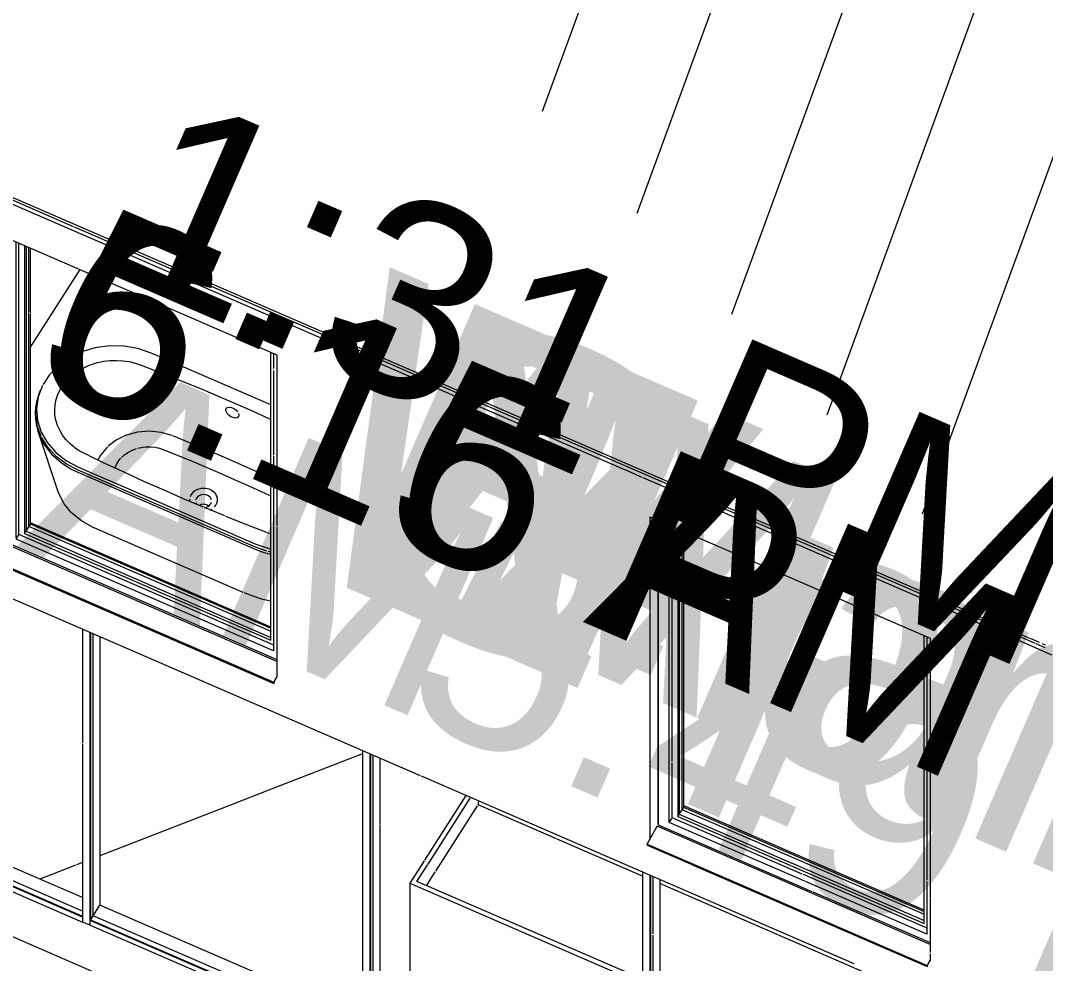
# Model space of a CAD drawing. Header units: millimetres. Extents: x -35445 to 232153, y -57203 to 42724.
# Drawn here: x 178210 to 183070, y -2353 to 2120 of the extents above; entities that cross this region are included whole.
import ezdxf

# ---------------------------------------------------------------- set-up
doc = ezdxf.new("R2010")
doc.units = ezdxf.units.MM
for name, color, linetype, lineweight in [('A-DOOR', 31, 'Continuous', 9), ('A-GLAZ', 151, 'Continuous', 9), ('A-GLAZ-CURT', 52, 'Continuous', 9), ('A-GLAZ-CWMG', 51, 'Continuous', 9), ('A-ROOF', 132, 'Continuous', 9), ('A-ROOF-PATT', 132, 'Continuous', 9), ('A-WALL', 113, 'Continuous', 9), ('P-SANR-FIXT', 6, 'Continuous', 9), ('Q-CASE', 31, 'Continuous', 9)]:
    doc.layers.add(name, color=color, linetype=linetype, lineweight=lineweight)
doc.styles.add('Arial_2', font='arial.ttf', dxfattribs={"height": 1299.495981})
doc.styles.add('Arial_3', font='arial.ttf', dxfattribs={"height": 1020.270592})
doc.styles.add('Arial_4', font='arial.ttf', dxfattribs={"height": 927.51872})
doc.styles.add('Arial_5', font='arial.ttf', dxfattribs={"height": 1476.402156})

# ---------------------------------------------------------------- blocks, each defined once
blk = doc.blocks.new('Bathtub-TOTO-Nexus-FBF794S - 01 Cotton-496586-Solar Analysis')
at = {"layer": 'P-SANR-FIXT'}
for p, q in [((-2040.7, 537.3), (-2073.1, 520.1)), ((-1590.9, 502.5), (-1683.5, 542.6)), ((-1116.4, 296.7), (-1587.5, 501)), ((-2211.2, 361), (-2214, 353.3)), ((-1282.6, 273.4), (-1274.8, 264.8)), ((-1269.9, 255.8), (-1268.5, 247.4)), ((-2205.2, 147.6), (-2222.7, 195.3)), ((-2124.5, -115.7), (-2220.6, 170.7)), ((-1361.8, 58.6), (-1582, 150.2)), ((-1983.4, 58.1), (-1999.8, 66)), ((-1361.6, 58.6), (-1361.8, 58.6)), ((-2029.1, 1.6), (-1890.8, -58.3)), ((-1855.4, 0.1), (-1847.8, 17.2)), ((-1847.8, 17.2), (-1837.5, 33.4)), ((-1837.5, 33.4), (-1827.9, 44.9)), ((-2032.3, -21.9), (-1191.7, -386.5)), ((-1190.3, -377.1), (-2030.9, -12.6)), ((-1890.4, -58.5), (-1188.4, -362.9)), ((-2121.7, -123.7), (-2124.5, -115.7)), ((-1494.4, -128.5), (-1499.5, -139.1)), ((-1469.6, -144.9), (-1473.7, -155.3)), ((-1435.7, -188.4), (-1527.8, -149.5)), ((-1501.9, -150.3), (-1501.7, -160.6)), ((-1473.2, -166.2), (-1469.5, -174.4)), ((-1447.2, -175.8), (-1456.3, -179.3)), ((-1335.2, -229.7), (-1431.8, -190)), ((-1431.2, -190.7), (-1424.8, -189.6)), ((-1401.1, -172.2), (-1398.2, -163.8)), ((-1383.5, -187), (-1377.4, -179.2)), ((-2015.2, -253.2), (-2060.8, -216.1)), ((-1403.9, -201.6), (-1394.9, -196.7)), ((-1961.7, -282.3), (-2015.2, -253.2)), ((-1247.5, -592), (-1961.7, -282.3)), ((-1136.4, -308.1), (-1140.5, -306.6)), ((-1116.5, -314.7), (-1134.1, -309)), ((-1191.7, -386.5), (-1162.7, -397.8)), ((-1136.5, -396.2), (-1190.3, -377.1)), ((-1162.7, -397.8), (-1138.5, -405.4)), ((-1116.7, -401.3), (-1130, -398)), ((-1214.8, -606.1), (-1242.2, -594.3))]:
    blk.add_line(p, q, dxfattribs=at)
for points in [[(-1949.7, 567.9, 0), (-2014.1, 548.7, 0), (-2039.5, 537.9, 0)], [(-1814.5, 575.8, 0), (-1882.2, 577, 0), (-1949.7, 567.9, 0)], [(-1683.5, 542.6, 0), (-1746.7, 564.1, 0), (-1813.7, 575.7, 0)], [(-2073.1, 520.1, 0), (-2124.7, 483, 0), (-2167.2, 438.8, 0), (-2196.4, 394.2, 0)], [(-2043.2, 449.6, 0), (-2019.4, 465.1, 0), (-1993.7, 478.3, 0), (-1969.6, 488.2, 0)], [(-1966.6, 489.3, 0), (-1938.1, 497.9, 0), (-1908.8, 504, 0), (-1878.8, 507.5, 0), (-1848.5, 508.4, 0), (-1818.3, 506.7, 0), (-1788.5, 502.4, 0), (-1759.4, 495.6, 0), (-1731.3, 486.2, 0)], [(-1731.3, 486.2, 0), (-1633.7, 448.3, 0), (-1536.6, 409.4, 0)], [(-2083.8, 413.6, 0), (-2064.9, 432.3, 0), (-2043.2, 449.6, 0)], [(-2199.1, 388.9, 0), (-2219.3, 335, 0), (-2227.2, 279, 0), (-2222.4, 222.7, 0), (-2205.1, 168.1, 0)], [(-2048.4, 95.7, 0), (-2069.5, 113.5, 0), (-2088.4, 133.1, 0), (-2104.6, 154.1, 0), (-2118, 176.5, 0), (-2128.6, 199.9, 0), (-2136.1, 224, 0), (-2140.4, 248.7, 0), (-2141.7, 273.6, 0), (-2139.7, 298.5, 0), (-2134.6, 323.1, 0), (-2126.4, 347.1, 0), (-2115.2, 370.3, 0), (-2101.1, 392.4, 0), (-2084.2, 413.1, 0)], [(-1536.6, 409.4, 0), (-1440.1, 369.7, 0), (-1344, 329.1, 0), (-1248.5, 287.7, 0), (-1153.5, 245.5, 0), (-1116.4, 228.6, 0)], [(-2220.5, 334.2, 0), (-2213.4, 355, 0), (-2208.4, 367, 0)], [(-2205.5, 372.8, 0), (-2210.4, 362.5, 0), (-2220.3, 337.4, 0)], [(-2220.3, 337.4, 0), (-2227.6, 311.6, 0), (-2232.3, 285.5, 0), (-2234.2, 259.1, 0), (-2233.4, 232.7, 0), (-2229.9, 206.4, 0), (-2223.7, 180.4, 0), (-2214.8, 155, 0)], [(-2222.7, 195.3, 0), (-2231, 248.7, 0), (-2227.8, 302.5, 0)], [(-1330.5, 274.3, 0), (-1328.1, 281.1, 0), (-1322.3, 285.4, 0), (-1313.7, 286.8, 0), (-1303.4, 285.1, 0), (-1292.6, 280.4, 0), (-1283, 273.7, 0)], [(-1268.5, 247.4, 0), (-1270.9, 240.6, 0), (-1276.7, 236.3, 0), (-1285.3, 234.9, 0), (-1295.6, 236.6, 0), (-1306.4, 241.3, 0), (-1316.3, 248.3, 0), (-1324.2, 256.9, 0), (-1329.2, 265.9, 0), (-1330.5, 274.3, 0)], [(-2214.4, 154, 0), (-2203.4, 130.3, 0), (-2189.4, 106.5, 0), (-2173.1, 83.8, 0), (-2154.5, 62.3, 0), (-2133.7, 42.1, 0), (-2110.9, 23.5, 0), (-2086.3, 6.5, 0), (-2060.1, -8.6, 0), (-2032.3, -21.9, 0)], [(-2205.1, 168.1, 0), (-2176, 117.1, 0), (-2136, 71.3, 0), (-2086.4, 32.4, 0), (-2029.1, 1.6, 0)], [(-1802.3, 153.8, 0), (-1850.6, 130.2, 0), (-1887.9, 101.9, 0)], [(-1584.3, 151.2, 0), (-1637.2, 166.8, 0), (-1692.9, 172.6, 0), (-1748.9, 168.2, 0), (-1801.3, 154.2, 0)], [(-2133.9, 53.1, 0), (-2173.4, 96, 0), (-2203.4, 143.8, 0)], [(-1891.5, 98.5, 0), (-1922.9, 60.1, 0), (-1936.4, 35.4, 0)], [(-1723.5, 96.5, 0), (-1710.1, 97.8, 0), (-1687.9, 98.1, 0), (-1666, 95.9, 0), (-1644.5, 91.4, 0), (-1624, 84.5, 0)], [(-2030.9, -12.6, 0), (-2085.9, 16.5, 0), (-2133.9, 53.1, 0)], [(-1999.8, 66, 0), (-2025, 79.8, 0), (-2045.7, 93.8, 0)], [(-1527.8, -149.5, 0), (-1623.3, -108, 0), (-1718.3, -65.8, 0), (-1812.7, -22.7, 0), (-1906.5, 21.3, 0), (-1981.5, 57.2, 0)], [(-1824.7, 48.2, 0), (-1809.5, 61.6, 0), (-1792.4, 73.1, 0), (-1773.5, 82.6, 0), (-1753.3, 90, 0)], [(-1748.2, 91.5, 0), (-1732, 95.1, 0), (-1725.8, 96.1, 0)], [(-1624, 84.5, 0), (-1556.8, 57.2, 0), (-1489.8, 29.5, 0), (-1423.2, 1.4, 0), (-1356.7, -27.1, 0), (-1290.6, -56.1, 0), (-1224.7, -85.4, 0), (-1159.1, -115.2, 0), (-1116.4, -134.9, 0)], [(-1116, -50.1, 0), (-1314.9, 38.4, 0), (-1361.6, 58.6, 0)], [(-2062.1, -214.8, 0), (-2096.8, -172.4, 0), (-2121.7, -123.7, 0)], [(-1438.9, -98.6, 0), (-1452.4, -100.8, 0), (-1465.3, -104.9, 0), (-1476.9, -111.1, 0), (-1486.8, -119.1, 0), (-1494.4, -128.5, 0)], [(-1451, -130.8, 0), (-1461.5, -136.3, 0), (-1469.6, -144.9, 0)], [(-1398.7, -152.9, 0), (-1403.7, -142.8, 0), (-1412.6, -134.7, 0), (-1424.3, -129.7, 0), (-1437.4, -128.2, 0), (-1450.4, -130.5, 0)], [(-1438.9, -98.6, 0), (-1426, -98.4, 0), (-1410.8, -101.3, 0), (-1397.9, -106.9, 0), (-1387.1, -115, 0), (-1379.1, -124.5, 0)], [(-1377.4, -179.2, 0), (-1372.3, -168.7, 0), (-1369.9, -157.5, 0), (-1370.3, -146.1, 0), (-1373.5, -135, 0), (-1379.1, -124.5, 0)], [(-1410.1, -182.8, 0), (-1418.2, -178, 0), (-1427.5, -175.2, 0), (-1437.4, -174.5, 0), (-1447.2, -175.8, 0)], [(-1421.5, -188.6, 0), (-1410.3, -182.8, 0), (-1402.2, -174.2, 0)], [(-1140.5, -306.6, 0), (-1238.1, -268.6, 0), (-1329.6, -232, 0)], [(-1188.4, -362.9, 0), (-1125.1, -384.4, 0), (-1116.6, -386.5, 0)], [(-1136.4, -406, 0), (-1132.6, -407, 0), (-1116.5, -411, 0)], [(-1116.7, -633.4, 0), (-1155.4, -626, 0), (-1214.8, -606.1, 0)]]:
    blk.add_polyline3d(points, dxfattribs=at)
blk = doc.blocks.new('Single Window - Standard-V9-Solar Analysis')
at = {"layer": 'A-GLAZ'}
for p, q in [((719, -249.5), (719, -404.8)), ((772.1, -1289.2), (772.1, -272.5)), ((786.1, -1394.6), (786.1, -278.6)), ((812.6, -295.7), (812.6, -1655.8)), ((819.6, -293.1), (819.6, -1644.9)), ((833.6, -1623), (833.6, -299.2)), ((840.6, -1612.1), (840.6, -302.2)), ((719, -408.4), (719, -1693)), ((1980.7, -1302.6), (1980.7, -798.9)), ((1993.3, -801.8), (1993.3, -917.5)), ((1993.3, -922.9), (1993.3, -1314.4)), ((772.1, -1381.6), (772.1, -1290.5)), ((1980.7, -2019.5), (1980.7, -1303.1)), ((1993.3, -1319), (1993.3, -1958)), ((772.1, -1683.2), (772.1, -1382)), ((786.1, -1661.3), (786.1, -1399.9)), ((812.6, -1655.8), (819.6, -1644.9)), ((819.6, -1644.9), (840.6, -1612.1)), ((819.6, -1644.9), (833.6, -1623)), ((819.6, -1644.9), (1353.4, -1876.3)), ((1981.5, -2120.8), (833.6, -1623)), ((1980.7, -2099.7), (840.6, -1605.4)), ((1981.8, -2106.9), (840.6, -1612.1)), ((719, -1694.2), (1448.4, -2010.4)), ((772.1, -1683.2), (783.5, -1665.3)), ((1414.9, -1961.9), (772.1, -1683.2)), ((1402.7, -1928.7), (786.1, -1661.3)), ((812.6, -1655.8), (1980.7, -2162.3)), ((667.8, -1785.7), (714.4, -1701.5)), ((2009.1, -2262.9), (714.4, -1701.5)), ((667.8, -1791.4), (667.8, -1785.7)), ((667.8, -1785.7), (864.7, -1871.1)), ((667.8, -1791.4), (872.9, -1880.3)), ((865.1, -1871.2), (1995.2, -2361.3)), ((874, -1880.8), (1995.2, -2366.9)), ((1355, -1877), (1981, -2148.5)), ((1994.3, -2185.2), (1408, -1931)), ((1993.3, -2212.7), (1417.4, -1963)), ((1993.3, -1963), (1993.3, -2030.7)), ((1452, -2012), (2009.1, -2253.6)), ((1980.7, -2162.3), (1980.7, -2020.8)), ((1993.3, -2031.4), (1993.3, -2212.7)), ((2009.1, -2336), (1995.2, -2361.3)), ((1995.2, -2361.3), (1995.2, -2366.9)), ((1995.2, -2366.9), (1996.1, -2365.5)), ((1996.1, -2360.7), (2009.1, -2337.1)), ((1996.1, -2365.5), (1996.1, -2360.7))]:
    blk.add_line(p, q, dxfattribs=at)
blk = doc.blocks.new('Pocket_Slider_Door_5851 - 2_027 x 0_945-769882-Solar Analysis')
at = {"layer": 'A-DOOR'}
blk.add_line((-2256.6, 570.7), (-2021.4, 938.8), dxfattribs=at)
blk = doc.blocks.new('4500_Kitchen Island - 4500_Kitchen Island-690287-Solar Analysis')
at = {"layer": 'Q-CASE'}
for p, q in [((-191.8, -1555), (-387.8, -1861.8)), ((-371.7, -1880.7), (-171.6, -1567.5)), ((237, -1760.8), (-133.8, -1600.1)), ((-133.5, -1585.3), (-133.5, -1598.2)), ((-335.1, -1913.8), (-137.3, -1604.1)), ((645.5, -1938), (241.2, -1762.7)), ((-390.1, -1865.4), (-458.3, -1972.2)), ((-424.6, -1963.5), (-372.6, -1882.2)), ((-379.6, -1983.3), (-337.9, -1918.1)), ((-458.3, -1972.2), (645.5, -2450.8)), ((-458.3, -1972.2), (-458.3, -2595.7)), ((645.5, -2427.5), (-424.6, -1963.5)), ((1972.8, -2513.6), (727.5, -1973.5)), ((1972.8, -3003.1), (727.5, -2463.1)), ((727.5, -2486.4), (1972.8, -3026.4)), ((3299.8, -3088.9), (2054.8, -2549.1)), ((-363.8, -2636.7), (-458.3, -2595.7)), ((645.5, -3074.3), (-360.3, -2638.2)), ((2920.7, -3414.1), (2054.8, -3038.7)), ((1811.3, -3579.8), (727.5, -3109.9)), ((2058.9, -3063.7), (2924.2, -3438.9)), ((3802.4, -3306.9), (3382.2, -3124.7)), ((3812.3, -3291.4), (3738.5, -3407)), ((3619.9, -3636.8), (3828.4, -3310.4)), ((3870.7, -3316.7), (3870.7, -3596)), ((3300.2, -3578.7), (2924.2, -3415.7)), ((2925.8, -3439.6), (3300.2, -3602)), ((3738.2, -3407.4), (3602.1, -3620.4)), ((1972.8, -3649.9), (1816.5, -3582.1)), ((3557.5, -3690.3), (3382.2, -3614.2)), ((3382.2, -3637.5), (3568, -3718.1)), ((3597.5, -3627.7), (3557.5, -3690.3)), ((3568, -3718.1), (3616.2, -3642.6)), ((3870.7, -3598.4), (3870.7, -3867.7)), ((2924.2, -4062.4), (2054.8, -3685.5)), ((3568, -3718.1), (3568, -3980)), ((3870.2, -3868.5), (3796.7, -3983.6)), ((3568, -3984.1), (3568, -4341.6)), ((3794.6, -3986.8), (3568, -4341.6)), ((3300.2, -4225.5), (2926.3, -4063.3)), ((3568, -4341.6), (3382.2, -4261))]:
    blk.add_line(p, q, dxfattribs=at)
blk.add_polyline3d([(-135.8, -1601.8, 0), (-135.2, -1601, 0), (-134.6, -1600.4, 0), (-134.2, -1600.1, 0), (-133.8, -1600.1, 0)], dxfattribs=at)
blk = doc.blocks.new('Single Window - Standard-V22-Solar Analysis')
at = {"layer": 'A-GLAZ'}
for p, q in [((-2378.1, 1093.5), (-2378.1, 731.9)), ((-2325, -334.5), (-2325, 1068.7)), ((-2311.1, -315.8), (-2311.1, 1064.4)), ((-2284.5, 1052.9), (-2284.5, -312.8)), ((-2277.5, 1049.9), (-2277.5, -301.9)), ((-2263.6, 735.7), (-2263.6, 1043.8)), ((-2256.6, 731.9), (-2256.6, 1040.8)), ((-2263.6, -280), (-2263.6, 731.9)), ((-2378.1, 726.5), (-2378.1, 566.9)), ((-2256.6, -269.1), (-2256.6, 727.3)), ((-2378.1, 562.3), (-2378.1, -263.6)), ((-1116.4, -275.4), (-1116.4, 547.2)), ((-1103.9, 541.4), (-1103.9, 469.4)), ((-1103.9, 460.9), (-1103.9, 58.2)), ((-1103.9, 54.3), (-1103.9, -274.6)), ((-2378.1, -263.8), (-2378.1, -350)), ((-2277.5, -301.9), (-2256.6, -269.1)), ((-2277.5, -301.9), (-2263.6, -280)), ((-1115.7, -777.7), (-2263.6, -280)), ((-1116.4, -756.7), (-2256.6, -262.3)), ((-1115.4, -763.9), (-2256.6, -269.1)), ((-1116.4, -819.3), (-1116.4, -278.7)), ((-1103.9, -278.7), (-1103.9, -869.7)), ((-2323.1, -337.1), (-2310, -316.6)), ((-1102.9, -842.2), (-2311.1, -318.3)), ((-2284.5, -312.8), (-2277.5, -301.9)), ((-2284.5, -312.8), (-1688.9, -571.1)), ((-2277.5, -301.9), (-1116.2, -805.5)), ((-2414.6, -415.9), (-2386.5, -365.2)), ((-2382.8, -358.5), (-2378.1, -351.1)), ((-1088, -919.9), (-2382.8, -358.5)), ((-2378.1, -351.1), (-1088, -910.6)), ((-1103.9, -869.7), (-2325, -340.2)), ((-2429.4, -442.7), (-2415.4, -417.4)), ((-2429.4, -448.3), (-2429.4, -442.7)), ((-2429.4, -442.7), (-1102, -1018.3)), ((-2429.4, -448.3), (-1102, -1023.9)), ((-1688.2, -571.4), (-1116.4, -819.3)), ((-1088, -993), (-1102, -1018.3)), ((-1102, -1018.3), (-1102, -1023.9)), ((-1101.1, -1017.7), (-1097.6, -1011.5)), ((-1101.1, -1022.5), (-1101.1, -1017.7)), ((-1097.3, -1010.8), (-1088, -994.1)), ((-1102, -1023.9), (-1101.1, -1022.5))]:
    blk.add_line(p, q, dxfattribs=at)
blk = doc.blocks.new('System Panel - Glazed-V72-Solar Analysis')
at = {"layer": 'A-GLAZ-CURT'}
for p, q in [((-3298.6, -207.9), (-3298.6, -1070.8)), ((-3286.8, -1550.5), (-3286.8, -213)), ((-3298.6, -1075.8), (-3298.6, -1331.2)), ((-3298.6, -1335.1), (-3298.6, -1569)), ((-3298.6, -1569), (-3286.8, -1550.5)), ((-2009.2, -2104.4), (-3286.8, -1550.5)), ((-3298.6, -1569), (-2009.2, -2128.1))]:
    blk.add_line(p, q, dxfattribs=at)
blk = doc.blocks.new('System Panel - Glazed-V73-Solar Analysis')
at = {"layer": 'A-GLAZ-CURT'}
for p, q in [((-1971.2, -783.5), (-1971.2, -2139.6)), ((-1959.4, -2126), (-1959.4, -788.6)), ((-1969.4, -2141.7), (-1959.4, -2126)), ((-681.9, -2680), (-1959.4, -2126)), ((-1971.2, -2144.6), (-681.9, -2703.7))]:
    blk.add_line(p, q, dxfattribs=at)
blk = doc.blocks.new('System Panel - Glazed-V74-Solar Analysis')
at = {"layer": 'A-GLAZ-CURT'}
for p, q in [((-643.9, -1359), (-643.9, -1655.6)), ((-632.1, -1665.4), (-632.1, -1364.2)), ((-643.9, -1656.5), (-643.9, -2720.1)), ((-632.1, -2701.6), (-632.1, -1667)), ((-643.9, -2720.1), (-632.1, -2701.6)), ((-643.9, -2720.1), (645.5, -3279.2)), ((217.2, -3069.9), (-632.1, -2701.6)), ((645.5, -3255.6), (219.9, -3071.1))]:
    blk.add_line(p, q, dxfattribs=at)
blk = doc.blocks.new('System Panel - Glazed-V75-Solar Analysis')
at = {"layer": 'A-GLAZ-CURT'}
for p, q in [((683.5, -1934.6), (683.5, -2572)), ((695.3, -2212.3), (695.3, -1939.7)), ((695.3, -2766.6), (695.3, -2218)), ((683.5, -2576.1), (683.5, -3295.7)), ((695.3, -2944.9), (695.3, -2769.4)), ((695.3, -3100.7), (695.3, -2948.8)), ((695.3, -3277.2), (695.3, -3102.9)), ((683.5, -3295.7), (695.3, -3277.2)), ((683.5, -3295.7), (1972.8, -3854.8)), ((1972.8, -3831.2), (695.3, -3277.2))]:
    blk.add_line(p, q, dxfattribs=at)
blk = doc.blocks.new('Rectangular Mullion - 64 x 128 rectangular-V79-Solar Analysis')
at = {"layer": 'A-GLAZ-CWMG'}
for p, q in [((-2009.2, -767), (-2009.2, -1305.8)), ((-1973.8, -2171.3), (-1973.8, -782.3)), ((-1927.2, -802.5), (-1927.2, -2075.7)), ((-2009.2, -1311), (-2009.2, -2155.9)), ((-1973.8, -2171.3), (-2009.2, -2155.9))]:
    blk.add_line(p, q, dxfattribs=at)
blk = doc.blocks.new('Rectangular Mullion - 64 x 128 rectangular-V80-Solar Analysis')
at = {"layer": 'A-GLAZ-CWMG'}
for p, q in [((-681.9, -1342.6), (-681.9, -1622.8)), ((-646.5, -1653.4), (-646.5, -1357.9)), ((-599.9, -1378.1), (-599.9, -1691.9)), ((-681.9, -1624.2), (-681.9, -2708.2)), ((-646.5, -2746.9), (-646.5, -1654.2)), ((-599.9, -1695.5), (-599.9, -2025.1)), ((-599.9, -2025.2), (-599.9, -2651.3)), ((-681.9, -2708.8), (-681.9, -2731.5)), ((-646.5, -2746.9), (-681.9, -2731.5))]:
    blk.add_line(p, q, dxfattribs=at)
blk = doc.blocks.new('Rectangular Mullion - 64 x 128 rectangular-V81-Solar Analysis')
at = {"layer": 'A-GLAZ-CWMG'}
for p, q in [((645.5, -1918.1), (645.5, -3307.1)), ((680.9, -3322.4), (680.9, -1933.5)), ((727.5, -1953.7), (727.5, -2768.8)), ((727.5, -2771.9), (727.5, -3226.9)), ((680.9, -3322.4), (645.5, -3307.1))]:
    blk.add_line(p, q, dxfattribs=at)
blk = doc.blocks.new('Rectangular Mullion - 64 x 128 rectangular-485517-Solar Analysis')
at = {"layer": 'A-GLAZ-CWMG'}
for p, q in [((493, -14696.7), (537, -14627.8)), ((1782.4, -15167.9), (537, -14627.8)), ((490.4, -14723.4), (490.4, -14700.7)), ((1782.4, -15261), (490.4, -14700.7)), ((490.4, -14723.4), (1782.4, -15283.6)), ((1782.4, -15261), (1782.4, -15283.6))]:
    blk.add_line(p, q, dxfattribs=at)
blk = doc.blocks.new('Rectangular Mullion - 64 x 128 rectangular-V86-Solar Analysis')
at = {"layer": 'A-GLAZ-CWMG'}
for p, q in [((-1969.4, -2141.7), (-1927.2, -2075.7)), ((-681.9, -2615.7), (-1927.2, -2075.7)), ((-1973.8, -2171.3), (-1973.8, -2148.6)), ((-681.9, -2708.8), (-1973.8, -2148.6)), ((-1973.8, -2171.3), (-1351.2, -2441.2)), ((-1346, -2443.5), (-681.9, -2731.5)), ((-681.9, -2708.8), (-681.9, -2731.5))]:
    blk.add_line(p, q, dxfattribs=at)

msp = doc.modelspace()

# ---------------------------------------------------------------- hatches: boundary and pattern name
at = {"layer": 'A-ROOF-PATT'}
h = msp.add_hatch(dxfattribs=at)
h.set_pattern_fill('FP_5', color=256, style=0, pattern_type=2)
h.set_pattern_definition([(69.922, (171179.04, -3800.3), (-539.437, 233.917), [])])
h.paths.add_polyline_path([(190497.6, -4062.7), (192034.7, 142.6), (176038.9, 7073.2), (177046.6, 5848.2), (177784.2, 4967.4), (179128.7, 3414.6), (180215.7, 2200.4), (180981.7, 1369), (181898.9, 390.4), (183098.6, -854.3), (190431.5, -4034)], flags=0)
h.paths.add_polyline_path([(185361.8, -960.4), (185330.7, -948.3), (185322.5, -950.8), (184310.7, -512.1), (184717.6, 587.4), (184727.6, 593.1), (184736.6, 613.5), (185772.9, 164.2), (185365.2, -951.3)], flags=0)

# ---------------------------------------------------------------- linework, layer by layer
at = {"color": 254, "lineweight": 9}
for p, q in [((179832.2, -1357.7), (179419.6, -1518)), ((179419.6, -1518), (179186.1, -1608.7)), ((179186.1, -1608.7), (178586.9, -1841.4)), ((178452, -1893.8), (178301.8, -1952.1)), ((178470.5, -1886.6), (178452, -1893.8)), ((178504.9, -1873.2), (178475.5, -1884.6))]:
    msp.add_line(p, q, dxfattribs=at)
at = {"color": 252, "lineweight": 9}
msp.add_ellipse((181358.7, -764.9), major_axis=(48731.1, 0), ratio=0.823831, start_param=4.712728, end_param=6.444451, dxfattribs=at)
at = {"color": 27, "lineweight": 9}
msp.add_ellipse((181358.7, -764.9), major_axis=(46410.6, 0), ratio=0.823831, start_param=4.739247, end_param=6.444451, dxfattribs=at)
at = {"layer": 'A-ROOF'}
for p, q in [((177615.7, 1523.2), (181633.6, -219)), ((181638.6, -221.2), (181982.2, -370.2)), ((181986.1, -371.9), (182589.4, -633.5)), ((182594.9, -635.9), (182737.2, -697.6)), ((182738.3, -698), (182916.2, -775.2)), ((182918.9, -776.4), (182997.1, -810.3)), ((183000.4, -811.7), (183039.4, -828.6)), ((183054.6, -835.2), (183068.8, -841.4))]:
    msp.add_line(p, q, dxfattribs=at)
at = {"layer": 'A-WALL'}
for p, q in [((178462.4, 1142.5), (176208.6, 2119.8)), ((180588.1, -3273.4), (168850.5, 1816.3)), ((181075.6, -11.2), (177609.8, 1491.7)), ((173499.9, 1403.3), (180104.7, -1460.7)), ((179903.9, 517.4), (178466.5, 1140.7)), ((178098.7, 1109.7), (178677.7, 858.6)), ((178678.3, 858.3), (179425.1, 534.5)), ((179426.1, 532.5), (179426.1, 447.5)), ((182536, -623.9), (179906.5, 516.3)), ((179426.1, 446.2), (179426.1, -278.7)), ((181158.4, -47.1), (181076.5, -11.5)), ((182644.5, -691.5), (181162.2, -48.7)), ((181195.9, -769.8), (181195.9, -233.4)), ((181195.9, -233.4), (182523.2, -808.9)), ((179426.1, -283.5), (179426.1, -991.4)), ((181233.1, -404.8), (181233.1, -249.5)), ((181233.1, -1693), (181233.1, -408.4)), ((182611.4, -656.6), (182539.1, -625.3)), ((182758.9, -720.6), (182615.2, -658.3)), ((182791.5, -755.2), (182645.8, -692.1)), ((182941.3, -799.7), (182759.6, -720.9)), ((181195.9, -1763.8), (181195.9, -772.1)), ((182922, -811.8), (182791.8, -755.3)), ((182523.2, -808.9), (182523.2, -934.4)), ((182979, -836.5), (182925.8, -813.5)), ((183020.4, -834), (182943.2, -800.5)), ((183100.5, -889.2), (182979.6, -836.8)), ((183068.6, -854.9), (183024.8, -835.9)), ((182523.2, -938.8), (182523.2, -1123)), ((182523.2, -1124.3), (182523.2, -1285.1)), ((182523.2, -1289.2), (182523.2, -2043.2)), ((180110.1, -1463.1), (182160.6, -2352.2)), ((182523.2, -2046.4), (182523.2, -2299.8)), ((182523.2, -2306.2), (182523.2, -2339.4))]:
    msp.add_line(p, q, dxfattribs=at)

# ---------------------------------------------------------------- block references
at = {"layer": 'A-DOOR'}
msp.add_blockref('Pocket_Slider_Door_5851 - 2_027 x 0_945-769882-Solar Analysis', (180514.1, 0), dxfattribs=at)
at = {"layer": 'A-GLAZ'}
for name in ['Single Window - Standard-V22-Solar Analysis', 'Single Window - Standard-V9-Solar Analysis']:
    msp.add_blockref(name, (180514.1, 0), dxfattribs=at)
at = {"layer": 'A-GLAZ-CURT'}
for name in ['System Panel - Glazed-V72-Solar Analysis', 'System Panel - Glazed-V73-Solar Analysis', 'System Panel - Glazed-V74-Solar Analysis', 'System Panel - Glazed-V75-Solar Analysis']:
    msp.add_blockref(name, (180514.1, 0), dxfattribs=at)
at = {"layer": 'A-GLAZ-CWMG'}
for name, p in [('Rectangular Mullion - 64 x 128 rectangular-V79-Solar Analysis', (180514.1, 0)), ('Rectangular Mullion - 64 x 128 rectangular-V80-Solar Analysis', (180514.1, 0)), ('Rectangular Mullion - 64 x 128 rectangular-485517-Solar Analysis', (176722.5, 13127.7)), ('Rectangular Mullion - 64 x 128 rectangular-V81-Solar Analysis', (180514.1, 0)), ('Rectangular Mullion - 64 x 128 rectangular-V86-Solar Analysis', (180514.1, 0))]:
    msp.add_blockref(name, p, dxfattribs=at)
at = {"layer": 'P-SANR-FIXT'}
msp.add_blockref('Bathtub-TOTO-Nexus-FBF794S - 01 Cotton-496586-Solar Analysis', (180514.1, 0), dxfattribs=at)
at = {"layer": 'Q-CASE'}
msp.add_blockref('4500_Kitchen Island - 4500_Kitchen Island-690287-Solar Analysis', (180514.1, 0), dxfattribs=at)

# ---------------------------------------------------------------- texts
at = {"color": 30, "lineweight": 9, "attachment_point": 1, "rotation": 336.5572, "line_spacing_factor": 0.941778}
for s, insert, char_height, width, style in [('6:31 AM', (175689.4, 1826.1), 1020.27, 6362.254, 'Arial_3'), ('1:31 PM', (178938.6, 1796.7), 927.52, 5783.867, 'Arial_4'), ('5:16 AM', (178599.6, 1266), 927.52, 5783.867, 'Arial_4'), ('March 1', (180824.9, 486.4), 1299.5, 7832.554, 'Arial_2'), ('March 1', (180824.9, 486.4), 1299.5, 7832.554, 'Arial_2'), ('April 8', (180824.9, 486.4), 1299.5, 6168.136, 'Arial_2'), ('5:49 PM', (180381, -208.3), 1020.27, 6362.254, 'Arial_3')]:
    msp.add_mtext(s, dxfattribs=dict(at, insert=insert, char_height=char_height, width=width, style=style))
at = {"color": 20, "lineweight": 9, "insert": (178599.6, 1266), "char_height": 927.52, "width": 5783.867, "attachment_point": 1, "rotation": 336.5572, "line_spacing_factor": 0.941778, "style": 'Arial_4'}
msp.add_mtext('6:15 PM', dxfattribs=at)
at = {"lineweight": 9, "char_height": 1476.4, "attachment_point": 1, "rotation": 336.5572, "line_spacing_factor": 0.941778, "style": 'Arial_5'}
for s, insert, width in [('W', (179952.8, 954.1), 2486.754), ('N', (180209.1, 842.9), 1791.532), ('E', (180258.4, 821.6), 1657.836), ('S', (180258.4, 821.6), 1657.836)]:
    msp.add_mtext(s, dxfattribs=dict(at, insert=insert, width=width))

doc.saveas('drawing.dxf')
